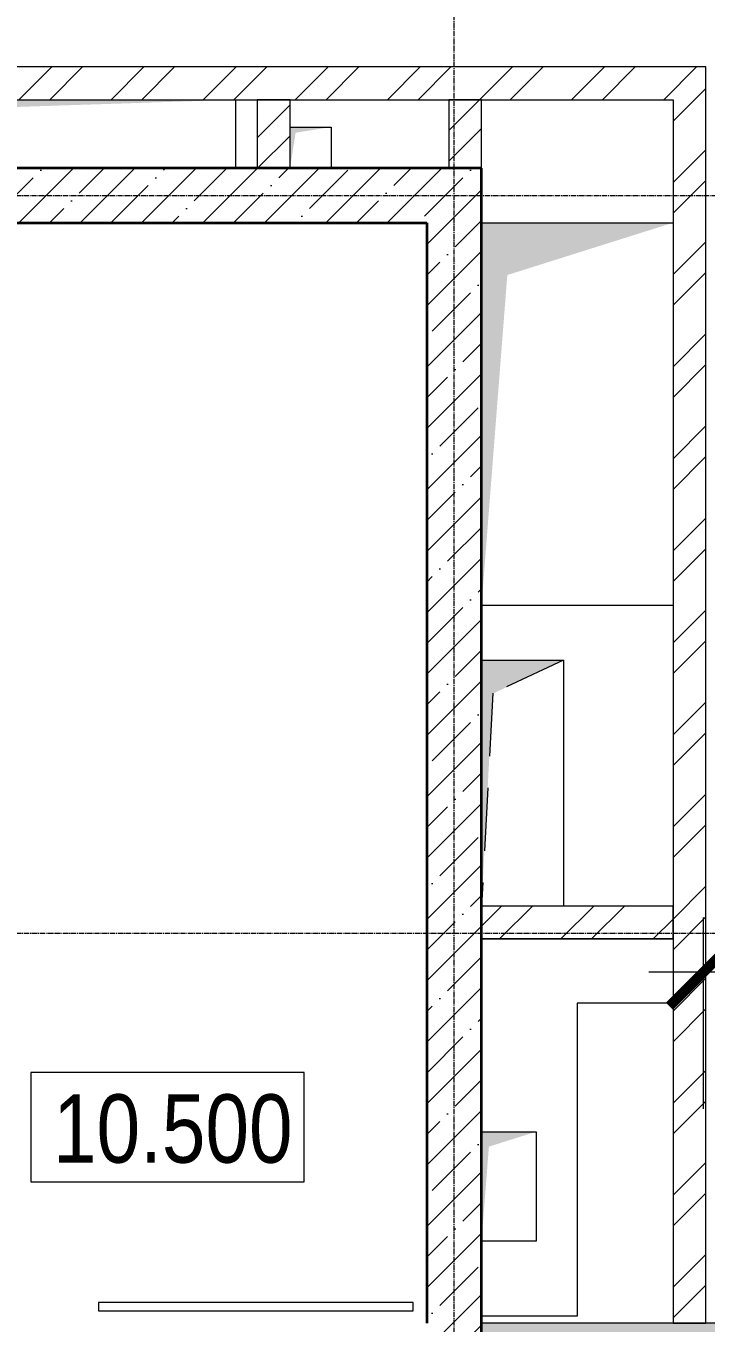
# Model space of a CAD drawing. Header units: millimetres. Extents: x -231292 to 573618, y -153144 to 564035.
# Drawn here: x 119663 to 122150, y 434977 to 439722 of the extents above; entities that cross this region are included whole.
import ezdxf
from ezdxf.enums import TextEntityAlignment as Align

# ---------------------------------------------------------------- set-up
doc = ezdxf.new("R2010")
doc.units = ezdxf.units.MM
doc.linetypes.add('CENTER2', pattern=[28.575, 19.05, -3.175, 3.175, -3.175])
doc.linetypes.add('HIDDEN', pattern=[9.525, 6.35, -3.175])
doc.layers.get('0').update_dxf_attribs({"color": 250})
doc.layers.get('Defpoints').update_dxf_attribs({"color": 250})
doc.layers.add('АР_Делит', color=250, linetype='Continuous', lineweight=0, plot=False)
for name, color, linetype, lineweight in [('АР_Отметка', 7, 'Continuous', 13), ('АР_Размеры обшивки', 250, 'Continuous', 5), ('АР_Стены ЖБ', 250, 'Continuous', 35), ('АР_Стены кирпич', 250, 'Continuous', 20), ('АР_Стены ПЕНОблок', 250, 'Continuous', 20), ('АР_Штриховка', 250, 'Continuous', 0), ('ВК_Шахты', 5, 'Continuous', 9), ('ОВ_Классы', 250, 'Continuous', 0), ('ОВ_Отопление', 250, 'Continuous', 0), ('ОВ_Шахты', 250, 'Continuous', 5), ('РД_Ограждения', 250, 'Continuous', 5), ('РД_Оси_100', 250, 'Continuous', 0)]:
    doc.layers.add(name, color=color, linetype=linetype, lineweight=lineweight)
doc.styles.add('Arial_Narrow_08', font='ARIALN.TTF', dxfattribs={"width": 0.8})
doc.styles.add('style1', font='ARIALN.TTF')
doc.dimstyles.new('Dim200_ареал', dxfattribs={"dimscale": 100, "dimtxt": 5, "dimasz": 2.5, "dimexe": 2, "dimexo": 2, "dimgap": 1, "dimtad": 1, "dimzin": 12, "dimdsep": 46, "dimtxsty": 'style1', "dimblk": 'ARCHTICK', "dimcen": 3, "dimdle": 2, "dimclrd": 256, "dimclre": 256, "dimaunit": 1, "dimadec": 0, "dimazin": 3, "dimtfac": 1, "dimtmove": 1, "dimatfit": 3, "dimldrblk": 'OPEN30', "dimfxl": 5, "dimfxlon": 1, "dimtolj": 1, "dimtzin": 0, "dimlwd": 9, "dimlwe": 9, "dimarcsym": 0})
pattern_1 = [(45, (50428.77, 366201.75), (-168.3798, 168.3798), []), (45, (50541.02, 366201.75), (-168.3798, 168.3798), [])]

# ---------------------------------------------------------------- blocks, each defined once
blk = doc.blocks.new('Отметка_план')
at = {"color": 7}
blk.add_lwpolyline([(0, 0), (10, 0), (10, 4), (0, 4)], close=True, dxfattribs=at)
at = {"style": 'Arial_Narrow_08', "width": 0.8}
blk.add_attdef('OTMG', text='', height=2.5, dxfattribs=at).set_placement((9.062, 0.702), align=Align.RIGHT)
blk = doc.blocks.new('otv')
at = {"linetype": 'Continuous'}
blk.add_lwpolyline([(0, -1), (0, 0), (1, 0), (1, -1)], close=True, dxfattribs=at)
blk.add_solid([(0, -1), (0, 0), (0.1346, -0.1366), (1, 0)], dxfattribs=at)
blk = doc.blocks.new('otv пунктир')
at = {"linetype": 'HIDDEN', "ltscale": 0.07}
blk.add_lwpolyline([(0, 0), (0, 1), (1, 1), (1, 0)], close=True, dxfattribs=at)
blk.add_lwpolyline([(0, 1), (0.1346, 0.1366), (1, 0)], dxfattribs=at)
blk = doc.blocks.new('СОШ_2200_АР_ОСИ_М100_28.05.24')
at = {"layer": 'РД_Оси_100', "linetype": 'CENTER2'}
for p, q in [((70800, -6155), (70800, 90900)), ((-5954.958, 72900), (95715.503, 72900))]:
    blk.add_line(p, q, dxfattribs=at)
blk.add_lwpolyline([(119910, 70200), (-5954.958, 70200)], dxfattribs=at)
blk = doc.blocks.new('_ArchTick')
at = {"color": 0, "linetype": 'ByBlock', "const_width": 0.15}
blk.add_lwpolyline([(-0.5, -0.5), (0.5, 0.5)], dxfattribs=at)
blk = doc.blocks.new('*D1010')
at = {"layer": 'Defpoints', "color": 0, "transparency": 16777216}
for p in [(122140.5, 436260.7), (122140.5, 435308.8), (126660.8, 435332.3)]:
    blk.add_point(p, dxfattribs=at)
at = {"layer": 'АР_Размеры обшивки', "lineweight": 9, "transparency": 16777216}
for p, q in [((122140.5, 435760.7), (122140.5, 436460.7)), ((126660.8, 435760.7), (126660.8, 436460.7)), ((126860.8, 436260.7), (121940.5, 436260.7))]:
    blk.add_line(p, q, dxfattribs=at)
at = {"layer": 'АР_Размеры обшивки', "lineweight": 9, "transparency": 16777216, "xscale": 250, "yscale": 250, "zscale": 250, "rotation": 180}
blk.add_blockref('_ArchTick', (122140.5, 436260.7), dxfattribs=at)
at = {"layer": 'АР_Размеры обшивки', "lineweight": 9, "transparency": 16777216, "xscale": 250, "yscale": 250, "zscale": 250}
blk.add_blockref('_ArchTick', (126660.8, 436260.7), dxfattribs=at)
at = {"layer": 'АР_Размеры обшивки', "color": 0, "transparency": 16777216, "insert": (124400.6, 436616), "char_height": 500, "attachment_point": 5, "style": 'style1'}
blk.add_mtext('\\A1;4520', dxfattribs=at)
blk = doc.blocks.new('_Open30')
at = {"color": 0, "linetype": 'ByBlock', "lineweight": -2}
for p, q in [((-1, 0.268), (0, 0)), ((0, 0), (-1, -0.268)), ((0, 0), (-1, 0))]:
    blk.add_line(p, q, dxfattribs=at)

msp = doc.modelspace()

# ---------------------------------------------------------------- hatches: boundary and pattern name
at = {"layer": 'АР_Штриховка', "linetype": 'Continuous', "lineweight": 0}
h = msp.add_hatch(dxfattribs=at)
h.set_pattern_fill('ANSI32', color=256, scale=25, style=0)
h.set_pattern_definition([(45, (50428.77, 366201.75), (-168.3798, 168.3798), []), (45, (50541.02, 366201.75), (-168.3798, 168.3798), [])])
h.paths.add_polyline_path([(115028.768, 439571.753), (115148.768, 439451.753), (122028.764, 439451.753), (122148.764, 439571.753)], flags=0)
h = msp.add_hatch(dxfattribs=at)
h.set_pattern_fill('ANSI32', color=256, scale=25, angle=-360, style=0)
h.set_pattern_definition(pattern_1)
h.paths.add_polyline_path([(122148.764, 439571.753), (122028.764, 439451.753), (122028.764, 434976.753), (122148.764, 434976.753)], flags=0)
h = msp.add_hatch(dxfattribs=at)
h.set_pattern_fill('ANSI32', color=256, scale=25, angle=-360, style=0)
h.set_pattern_definition(pattern_1)
h.paths.add_polyline_path([(120628.768, 439451.753), (120508.768, 439451.753), (120508.768, 439201.752), (120628.768, 439201.752)], flags=0)
h = msp.add_hatch(dxfattribs=at)
h.set_pattern_fill('ANSI32', color=256, scale=25, angle=-360, style=0)
h.set_pattern_definition(pattern_1)
h.paths.add_polyline_path([(121328.768, 439451.753), (121208.768, 439451.753), (121208.768, 439201.753), (121328.768, 439201.753)], flags=0)
at = {"layer": 'АР_Штриховка', "linetype": 'Continuous', "lineweight": 5}
h = msp.add_hatch(dxfattribs=at)
h.set_pattern_fill('ANSI35', color=256, scale=25, style=0)
h.set_pattern_definition([(45, (50428.77, 366201.75), (-112.2532, 112.2532), []), (45, (50541.02, 366201.75), (-112.2532, 112.2532), [198.4375, -39.6875, 0, -39.6875])])
h.paths.add_polyline_path([(112628.768, 439201.753), (112578.768, 439068.419), (112628.768, 439001.753), (113128.768, 439001.753), (113128.768, 439201.753)], flags=0)
h.paths.add_polyline_path([(114928.768, 439201.753), (114928.768, 439001.753), (121128.768, 439001.753), (121328.768, 439201.753)], flags=0)
h = msp.add_hatch(dxfattribs=at)
h.set_pattern_fill('ANSI35', color=256, scale=25, angle=-360, style=0)
h.set_pattern_definition([(45, (50428.77, 366201.75), (-112.2532, 112.2532), []), (45, (50541.02, 366201.75), (-112.2532, 112.2532), [198.4375, -39.6875, 0, -39.6875])])
h.paths.add_polyline_path([(121328.768, 439201.753), (121128.768, 439001.753), (121128.768, 434976.752), (121328.768, 434776.752)], flags=0)
at = {"layer": 'АР_Штриховка', "linetype": 'Continuous', "lineweight": 0}
h = msp.add_hatch(dxfattribs=at)
h.set_pattern_fill('ANSI32', color=256, scale=25, style=0)
h.set_pattern_definition([(45, (50428.77, 366201.75), (-168.3798, 168.3798), []), (45, (50541.02, 366201.75), (-168.3798, 168.3798), [])])
h.paths.add_polyline_path([(122028.761, 436381.753), (122028.761, 436501.753), (121328.761, 436501.753), (121328.761, 436381.753)], flags=0)
h = msp.add_hatch(dxfattribs=at)
h.set_pattern_fill('AR-CONC', color=256, style=0)
h.set_pattern_definition([(50, (50428.77, 366201.75), (182.18467, -15.93909), [19.05, -209.55]), (355, (50428.77, 366201.75), (-35.24342, 191.05685), [15.24, -167.64058]), (100.45144, (50443.95, 366200.42), (146.94125, 175.11775), [16.19, -178.09024]), (46.1842, (50428.77, 366252.55), (271.07904, -42.04233), [28.575, -314.325]), (96.63556, (50451.36, 366249.05), (237.40413, 247.4261), [24.285, -267.1356]), (351.18415, (50428.77, 366252.55), (237.40413, 247.4261), [22.86, -251.4597]), (21, (50454.17, 366239.85), (151.6144, -102.2652), [19.05, -209.55]), (326, (50454.17, 366239.85), (61.80203, 184.18797), [15.24, -167.64]), (71.45144, (50466.8, 366231.33), (213.41642, 81.92277), [16.19, -178.08994]), (37.5, (50428.77, 366201.75), (3.088603, 84.55504), [0, -165.608, 0, -170.18, 0, -168.275]), (7.5, (50428.77, 366201.75), (66.81966, 100.180575), [0, -97.028, 0, -161.798, 0, -64.135]), (327.5, (50372.126, 366201.75), (135.590595, -5.728744), [0, -63.5, 0, -198.12, 0, -262.89]), (317.5, (50346.73, 366201.75), (148.12918, 25.42649), [0, -82.55, 0, -131.572, 0, -186.69])])
h.paths.add_polyline_path([(144628.768, 434776.753), (144628.768, 434976.753), (125828.768, 434976.753), (125828.768, 434776.753)], flags=0)
h.paths.add_polyline_path([(122528.768, 434776.753), (122528.768, 434976.753), (121328.768, 434976.753), (121328.768, 434776.753)], flags=0)

# ---------------------------------------------------------------- linework, layer by layer
at = {"layer": 'АР_Делит'}
msp.add_lwpolyline([(121328.768, 435001.753), (121328.768, 436381.753), (122028.761, 436381.753), (122028.764, 436146.977), (121678.768, 436146.977), (121678.768, 435001.753)], close=True, dxfattribs=at)
at = {"layer": 'АР_Стены ЖБ', "linetype": 'Continuous', "lineweight": 35}
for p, q in [((121328.768, 439201.753), (114928.768, 439201.753)), ((121328.768, 434776.752), (121328.768, 439201.753)), ((114928.768, 439001.753), (121128.768, 439001.753)), ((121128.768, 439001.753), (121128.768, 434976.752))]:
    msp.add_line(p, q, dxfattribs=at)
at = {"layer": 'АР_Стены кирпич', "linetype": 'Continuous', "lineweight": 20}
for p, q in [((122148.764, 439571.753), (115028.768, 439571.753)), ((122148.764, 434976.753), (122148.764, 439571.753)), ((115148.768, 439451.753), (122028.764, 439451.753)), ((120628.768, 439451.753), (120508.768, 439451.753)), ((120508.768, 439451.753), (120508.768, 439201.752)), ((120628.768, 439201.752), (120628.768, 439451.753)), ((121328.768, 439451.753), (121208.768, 439451.753)), ((121208.768, 439451.753), (121208.768, 439201.753)), ((121328.768, 439201.753), (121328.768, 439451.753)), ((122028.764, 439451.753), (122028.764, 434976.753)), ((120508.768, 439201.752), (120628.768, 439201.752)), ((121208.768, 439201.753), (121328.768, 439201.753)), ((122028.761, 436501.753), (121328.761, 436501.753)), ((121328.761, 436501.753), (121328.761, 436381.753)), ((122028.761, 436381.753), (122028.761, 436501.753)), ((121328.761, 436381.753), (122028.761, 436381.753)), ((122028.764, 434976.753), (122148.764, 434976.753))]:
    msp.add_line(p, q, dxfattribs=at)
at = {"layer": 'АР_Стены ПЕНОблок', "linetype": 'Continuous', "lineweight": 20}
for p, q in [((122528.768, 434976.753), (121328.768, 434976.753)), ((121328.768, 434976.753), (121328.768, 434776.753))]:
    msp.add_line(p, q, dxfattribs=at)
at = {"layer": 'ОВ_Отопление'}
msp.add_lwpolyline([(122028.761, 436381.753), (121328.768, 436381.753), (121328.768, 435001.753)], dxfattribs=at)
at = {"layer": 'РД_Ограждения'}
msp.add_lwpolyline([(121078.763, 435021.752), (121078.763, 435051.752), (119928.763, 435051.752), (119928.763, 435021.752)], close=True, dxfattribs=at)

# ---------------------------------------------------------------- block references
at = {"layer": 'АР_Отметка'}
ref = msp.add_blockref('Отметка_план', (119680.507, 435493.565), dxfattribs=dict(at, xscale=100, yscale=100, zscale=100))
ref.add_attrib('OTMG', '10.500', dxfattribs={"layer": '0', "color": 0, "height": 250, "style": 'style1'}).set_placement((120637.925, 435813.381), align=Align.TOP_RIGHT)
at = {"layer": 'ВК_Шахты', "xscale": 150, "yscale": 150}
msp.add_blockref('otv', (120628.768, 439351.752), dxfattribs=at)
at = {"layer": 'ОВ_Классы', "xscale": 900, "yscale": 300, "rotation": 270}
msp.add_blockref('otv пунктир', (121328.764, 437401.753), dxfattribs=at)
at = {"layer": 'ОВ_Отопление', "xscale": 200, "yscale": 400}
msp.add_blockref('otv', (121328.767, 435676.748), dxfattribs=at)
at = {"layer": 'ОВ_Шахты'}
for p, xscale, yscale in [((119228.768, 439451.753), 1200, 250), ((121328.764, 439001.753), 700, 1400), ((121328.764, 437401.753), 300, 900)]:
    msp.add_blockref('otv', p, dxfattribs=dict(at, xscale=xscale, yscale=yscale))
at = {"layer": 'РД_Оси_100'}
msp.add_blockref('СОШ_2200_АР_ОСИ_М100_28.05.24', (50428.768, 366201.753), dxfattribs=at)

# ---------------------------------------------------------------- dimensions: what is measured, and where the dimension line sits
at = {"layer": 'АР_Размеры обшивки'}
dim = msp.add_linear_dim(base=(122140.48, 436260.7), p1=(126660.772, 435332.336), p2=(122140.48, 435308.774), dimstyle='Dim200_ареал', override={"dimdec": 0}, dxfattribs=at)
dim.commit()
dim.dimension.update_dxf_attribs({"geometry": '*D1010', "text_midpoint": (124400.626, 436615.987)})

doc.saveas('drawing.dxf')
